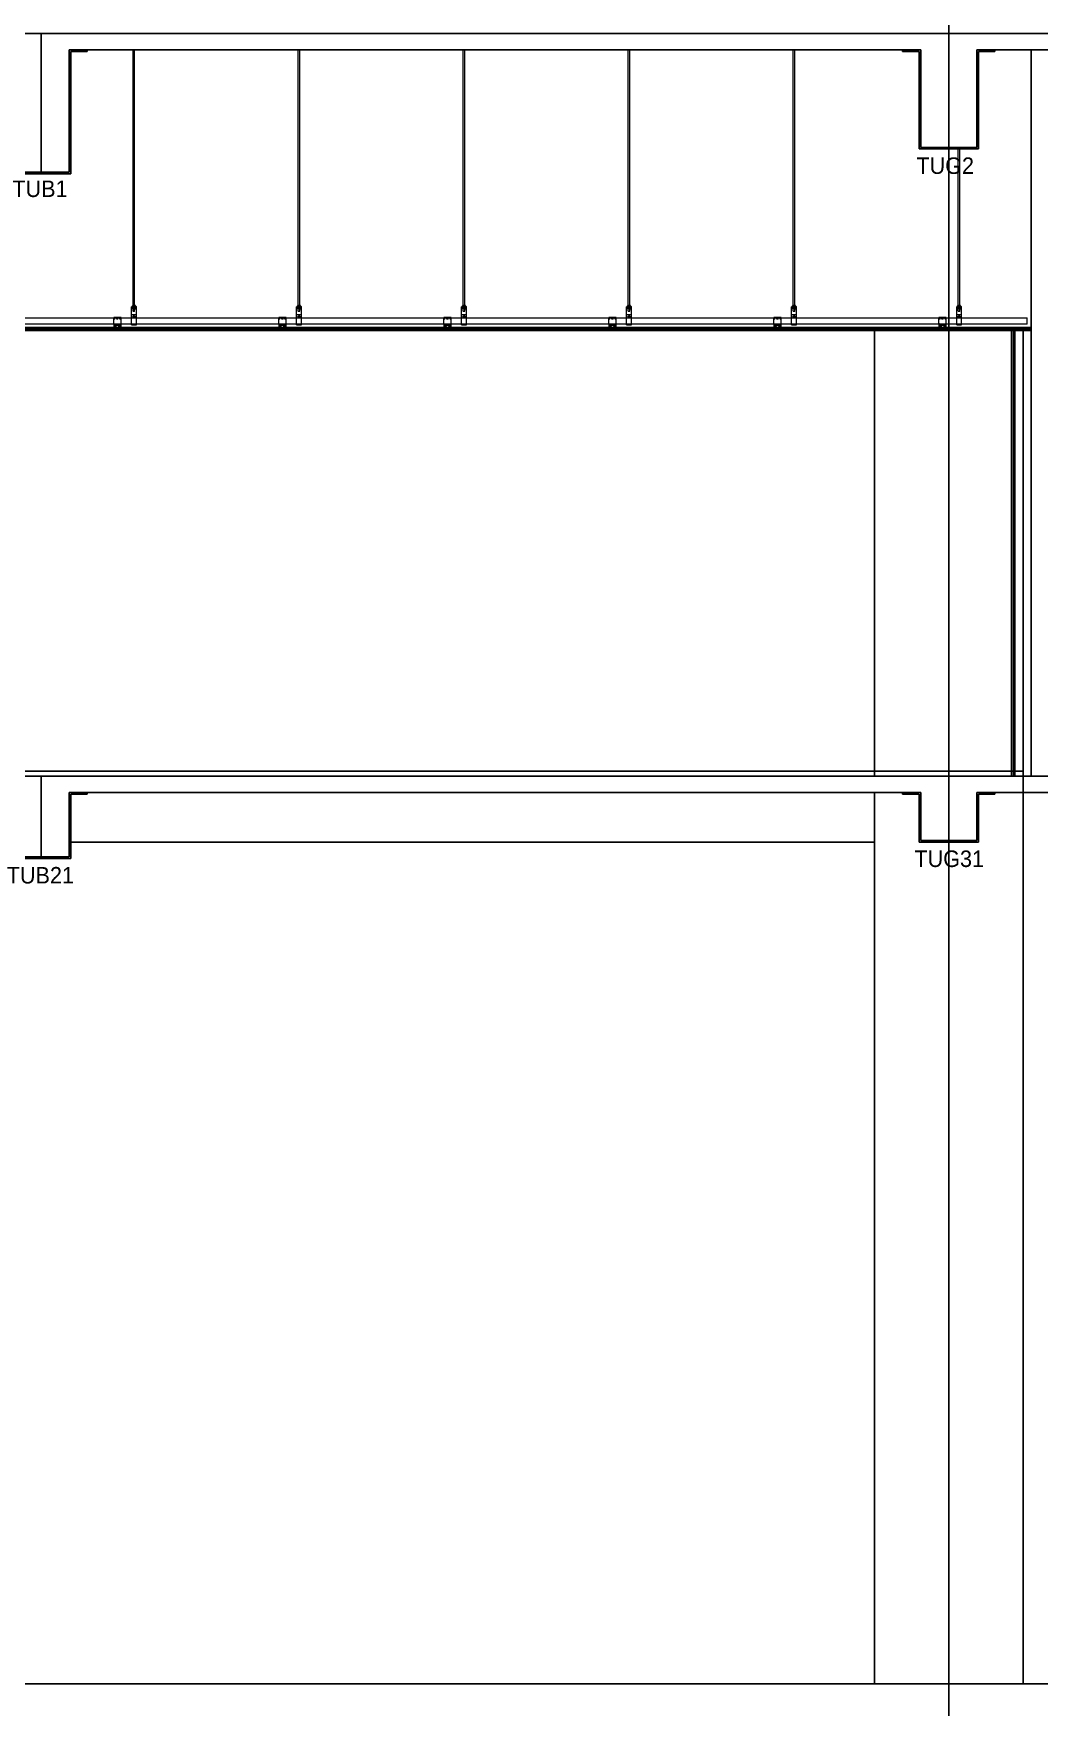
# Model space of a CAD drawing. Extents: x 152195838 to 323921156, y 365159662 to 730681027.
# Drawn here: x 160286824 to 160292920, y 365310919 to 365321063 of the extents above; entities that cross this region are included whole.
import ezdxf
from ezdxf.enums import TextEntityAlignment as Align

# ---------------------------------------------------------------- set-up
doc = ezdxf.new("R2010")
doc.units = 0
doc.header["$MEASUREMENT"] = 0
doc.linetypes.add('CEN', pattern=[63, 60, -1, 1, -1])
doc.layers.get('0').update_dxf_attribs({"linetype": 'CONTINUOUS'})
doc.layers.get('Defpoints').update_dxf_attribs({"linetype": 'CONTINUOUS'})
for name, color, linetype in [('4A.TEC CEN', 1, 'CEN'), ('4A.TEC 마감선 1', 6, 'CONTINUOUS'), ('4A.TEC 마감선 2', 5, 'CONTINUOUS'), ('4A.TEC 벽체 3', 4, 'CONTINUOUS'), ('ELE', 4, 'CONTINUOUS'), ('FIN', 6, 'CONTINUOUS'), ('k-BESTO', 4, 'CONTINUOUS'), ('㈜SE&C 기둥', 2, 'CONTINUOUS'), ('㈜SE&C 벽체 1', 2, 'CONTINUOUS'), ('㈜SE&C 벽체 4', 7, 'CONTINUOUS'), ('㈜SE&C 심볼', 7, 'CONTINUOUS')]:
    doc.layers.add(name, color=color, linetype=linetype)
doc.layers.add('CEIL', color=9, linetype='CONTINUOUS', lineweight=0)
doc.layers.add('DEFPOINT', color=135, linetype='CONTINUOUS', plot=False)
doc.styles.add('돋움', font='')
doc.styles.get('돋움').set_extended_font_data('돋움')

# ---------------------------------------------------------------- blocks, each defined once
blk = doc.blocks.new('zw$F227')
at = {"layer": '4A.TEC 마감선 1'}
blk.add_line((109900, 8000), (22200, 8000), dxfattribs=at)
blk = doc.blocks.new('A$Cb64c31fe')
at = {"layer": 'Defpoints'}
for p, q in [((0, 575), (760, 575)), ((380, 175), (380, 575))]:
    blk.add_line(p, q, dxfattribs=at)
at = {"layer": 'k-BESTO'}
for p, q in [((100, 475), (100, 465)), ((210, 475), (100, 475)), ((100, 475), (100, 475)), ((100, 465), (200, 465)), ((200, 465), (200, 175)), ((210, 185), (210, 475)), ((660, 475), (550, 475)), ((550, 475), (550, 185)), ((560, 175), (560, 465)), ((560, 465), (660, 465)), ((660, 465), (660, 475)), ((200, 175), (560, 175)), ((550, 185), (210, 185))]:
    blk.add_line(p, q, dxfattribs=at)
at = {"layer": 'DEFPOINT', "linetype": 'ByBlock', "style": '돋움'}
blk.add_text('TUG31', height=100, dxfattribs=at).set_placement((172, 74), align=Align.MIDDLE_LEFT)
blk = doc.blocks.new('A$C55e674ec')
at = {"layer": 'Defpoints'}
for p, q in [((0, 675), (760, 675)), ((380, 175), (380, 675))]:
    blk.add_line(p, q, dxfattribs=at)
at = {"layer": 'k-BESTO'}
for p, q in [((100, 575), (100, 565)), ((210, 575), (100, 575)), ((100, 575), (100, 575)), ((100, 565), (200, 565)), ((200, 565), (200, 175)), ((210, 185), (210, 575)), ((660, 575), (550, 575)), ((550, 575), (550, 185)), ((560, 175), (560, 565)), ((560, 565), (660, 565)), ((660, 565), (660, 575)), ((200, 175), (560, 175)), ((550, 185), (210, 185))]:
    blk.add_line(p, q, dxfattribs=at)
at = {"layer": 'DEFPOINT', "linetype": 'ByBlock', "style": '돋움'}
blk.add_text('TUB21', height=100, dxfattribs=at).set_placement((172, 74), align=Align.MIDDLE_LEFT)
blk = doc.blocks.new('A$C7607d1b9')
at = {"layer": 'Defpoints'}
for p, q in [((0, 1014), (760, 1014)), ((380, 164), (380, 1014))]:
    blk.add_line(p, q, dxfattribs=at)
at = {"layer": 'k-BESTO'}
for p, q in [((100, 914), (100, 904)), ((210, 914), (100, 914)), ((100, 914), (100, 914)), ((210, 174), (210, 914)), ((660, 914), (550, 914)), ((550, 914), (550, 174)), ((660, 904), (660, 914)), ((100, 904), (200, 904)), ((200, 904), (200, 164)), ((560, 164), (560, 904)), ((560, 904), (660, 904)), ((200, 164), (560, 164)), ((550, 174), (210, 174))]:
    blk.add_line(p, q, dxfattribs=at)
at = {"layer": 'DEFPOINT', "linetype": 'ByBlock', "style": '돋움'}
blk.add_text('TUB1', height=100, dxfattribs=at).set_placement((206, 73), align=Align.MIDDLE_LEFT)
blk = doc.blocks.new('A$Cfcc944ae')
at = {"layer": 'Defpoints'}
for p, q in [((0, 925), (760, 925)), ((380, 225), (380, 925))]:
    blk.add_line(p, q, dxfattribs=at)
at = {"layer": 'k-BESTO'}
for p, q in [((100, 825), (100, 815)), ((210, 825), (100, 825)), ((100, 825), (100, 825)), ((100, 815), (200, 815)), ((200, 815), (200, 225)), ((210, 235), (210, 825)), ((660, 825), (550, 825)), ((550, 825), (550, 235)), ((560, 225), (560, 815)), ((560, 815), (660, 815)), ((660, 815), (660, 825)), ((200, 225), (560, 225)), ((550, 235), (210, 235))]:
    blk.add_line(p, q, dxfattribs=at)
at = {"layer": 'DEFPOINT', "linetype": 'ByBlock', "style": '돋움'}
blk.add_text('TUG2', height=100, dxfattribs=at).set_placement((184, 124), align=Align.MIDDLE_LEFT)
blk = doc.blocks.new('dwg4BB8')
at = {"layer": '4A.TEC 마감선 2'}
blk.add_line((22050, 5530), (33950, 5530), dxfattribs=at)
for points in [[(33880, 8200), (33880, 5500)], [(33900, 8200), (33900, 5500)]]:
    blk.add_lwpolyline(points, dxfattribs=at)
at = {"layer": '4A.TEC 마감선 2', "color": 254, "lineweight": 0, "ltscale": 15}
blk.add_lwpolyline([(33890, 8200), (33890, 5500)], dxfattribs=at)
at = {"layer": '4A.TEC 벽체 3'}
for p, q in [((34000, 5500), (34000, 9900)), ((33950, 5500), (34000, 5500)), ((33950, 5400), (34100, 5400))]:
    blk.add_line(p, q, dxfattribs=at)
at = {"layer": 'CEIL'}
for p, q in [((28558, 8343), (28558, 9900)), ((28567, 8343), (28567, 9900)), ((29558, 8343), (29558, 9900)), ((29567, 8343), (29567, 9900)), ((30558, 8343), (30558, 9900)), ((30567, 8343), (30567, 9900)), ((31558, 8343), (31558, 9900)), ((31567, 8343), (31567, 9900)), ((32558, 8343), (32558, 9900)), ((32567, 8343), (32567, 9900)), ((33558, 8343), (33558, 9300)), ((33567, 8343), (33567, 9300)), ((28548, 8235), (28548, 8343)), ((28578, 8343), (28548, 8343)), ((28548, 8339), (28578, 8339)), ((28576, 8345), (28549, 8345)), ((28549, 8345), (28549, 8343)), ((28549, 8337), (28549, 8339)), ((28549, 8337), (28576, 8337)), ((28554, 8350), (28554, 8345)), ((28554, 8333), (28554, 8337)), ((28570, 8352), (28556, 8352)), ((28570, 8331), (28556, 8331)), ((28558, 8318), (28558, 8339)), ((28567, 8318), (28567, 8339)), ((28572, 8350), (28572, 8345)), ((28572, 8333), (28572, 8337)), ((28576, 8345), (28576, 8343)), ((28576, 8337), (28576, 8339)), ((28578, 8235), (28578, 8343)), ((29548, 8235), (29548, 8343)), ((29578, 8343), (29548, 8343)), ((29548, 8339), (29578, 8339)), ((29576, 8345), (29549, 8345)), ((29549, 8345), (29549, 8343)), ((29549, 8337), (29549, 8339)), ((29549, 8337), (29576, 8337)), ((29554, 8350), (29554, 8345)), ((29554, 8333), (29554, 8337)), ((29570, 8352), (29556, 8352)), ((29570, 8331), (29556, 8331)), ((29558, 8318), (29558, 8339)), ((29567, 8318), (29567, 8339)), ((29572, 8350), (29572, 8345)), ((29572, 8333), (29572, 8337)), ((29576, 8345), (29576, 8343)), ((29576, 8337), (29576, 8339)), ((29578, 8235), (29578, 8343)), ((30548, 8235), (30548, 8343)), ((30578, 8343), (30548, 8343)), ((30548, 8339), (30578, 8339)), ((30576, 8345), (30549, 8345)), ((30549, 8345), (30549, 8343)), ((30549, 8337), (30549, 8339)), ((30549, 8337), (30576, 8337)), ((30554, 8350), (30554, 8345)), ((30554, 8333), (30554, 8337)), ((30570, 8352), (30556, 8352)), ((30570, 8331), (30556, 8331)), ((30558, 8318), (30558, 8339)), ((30567, 8318), (30567, 8339)), ((30572, 8350), (30572, 8345)), ((30572, 8333), (30572, 8337)), ((30576, 8345), (30576, 8343)), ((30576, 8337), (30576, 8339)), ((30578, 8235), (30578, 8343)), ((31548, 8235), (31548, 8343)), ((31578, 8343), (31548, 8343)), ((31548, 8339), (31578, 8339)), ((31576, 8345), (31549, 8345)), ((31549, 8345), (31549, 8343)), ((31549, 8337), (31549, 8339)), ((31549, 8337), (31576, 8337)), ((31554, 8350), (31554, 8345)), ((31554, 8333), (31554, 8337)), ((31570, 8352), (31556, 8352)), ((31570, 8331), (31556, 8331)), ((31558, 8318), (31558, 8339)), ((31567, 8318), (31567, 8339)), ((31572, 8350), (31572, 8345)), ((31572, 8333), (31572, 8337)), ((31576, 8345), (31576, 8343)), ((31576, 8337), (31576, 8339)), ((31578, 8235), (31578, 8343)), ((32548, 8235), (32548, 8343)), ((32578, 8343), (32548, 8343)), ((32548, 8339), (32578, 8339)), ((32576, 8345), (32549, 8345)), ((32549, 8345), (32549, 8343)), ((32549, 8337), (32549, 8339)), ((32549, 8337), (32576, 8337)), ((32554, 8350), (32554, 8345)), ((32554, 8333), (32554, 8337)), ((32570, 8352), (32556, 8352)), ((32570, 8331), (32556, 8331)), ((32558, 8318), (32558, 8339)), ((32567, 8318), (32567, 8339)), ((32572, 8350), (32572, 8345)), ((32572, 8333), (32572, 8337)), ((32576, 8345), (32576, 8343)), ((32576, 8337), (32576, 8339)), ((32578, 8235), (32578, 8343)), ((33548, 8235), (33548, 8343)), ((33578, 8343), (33548, 8343)), ((33548, 8339), (33578, 8339)), ((33576, 8345), (33549, 8345)), ((33549, 8345), (33549, 8343)), ((33549, 8337), (33549, 8339)), ((33549, 8337), (33576, 8337)), ((33554, 8350), (33554, 8345)), ((33554, 8333), (33554, 8337)), ((33570, 8352), (33556, 8352)), ((33570, 8331), (33556, 8331)), ((33558, 8318), (33558, 8339)), ((33567, 8318), (33567, 8339)), ((33572, 8350), (33572, 8345)), ((33572, 8333), (33572, 8337)), ((33576, 8345), (33576, 8343)), ((33576, 8337), (33576, 8339)), ((33578, 8235), (33578, 8343)), ((28440, 8243), (28440, 8278)), ((28485, 8278), (28440, 8278)), ((28443, 8269), (28440, 8269)), ((28445, 8238), (28440, 8243)), ((28440, 8238), (28440, 8219)), ((28445, 8238), (28440, 8238)), ((28440, 8219), (28446, 8219)), ((28442, 8236), (28442, 8221)), ((28445, 8236), (28442, 8236)), ((28483, 8230), (28442, 8230)), ((28442, 8221), (28444, 8221)), ((28447, 8269), (28444, 8269)), ((28445, 8236), (28445, 8238)), ((28447, 8274), (28447, 8278)), ((28447, 8269), (28447, 8272)), ((28456, 8219), (28469, 8219)), ((28458, 8221), (28467, 8221)), ((28459, 8274), (28459, 8278)), ((28459, 8269), (28459, 8272)), ((28462, 8269), (28459, 8269)), ((28466, 8269), (28464, 8269)), ((28466, 8274), (28466, 8278)), ((28466, 8269), (28466, 8272)), ((28478, 8274), (28478, 8278)), ((28478, 8269), (28478, 8272)), ((28481, 8269), (28478, 8269)), ((28479, 8219), (28485, 8219)), ((28480, 8238), (28485, 8243)), ((28485, 8238), (28480, 8238)), ((28480, 8236), (28480, 8238)), ((28483, 8236), (28480, 8236)), ((28481, 8221), (28483, 8221)), ((28485, 8269), (28482, 8269)), ((28483, 8221), (28483, 8236)), ((28485, 8243), (28485, 8278)), ((28485, 8219), (28485, 8238)), ((28578, 8296), (28548, 8296)), ((28548, 8235), (28578, 8235)), ((28556, 8283), (28570, 8283)), ((28565, 8316), (28560, 8316)), ((28563, 8277), (28563, 8290)), ((29440, 8243), (29440, 8278)), ((29485, 8278), (29440, 8278)), ((29443, 8269), (29440, 8269)), ((29445, 8238), (29440, 8243)), ((29440, 8238), (29440, 8219)), ((29445, 8238), (29440, 8238)), ((29440, 8219), (29446, 8219)), ((29442, 8236), (29442, 8221)), ((29445, 8236), (29442, 8236)), ((29483, 8230), (29442, 8230)), ((29442, 8221), (29444, 8221)), ((29447, 8269), (29444, 8269)), ((29445, 8236), (29445, 8238)), ((29447, 8274), (29447, 8278)), ((29447, 8269), (29447, 8272)), ((29456, 8219), (29469, 8219)), ((29458, 8221), (29467, 8221)), ((29459, 8274), (29459, 8278)), ((29459, 8269), (29459, 8272)), ((29462, 8269), (29459, 8269)), ((29466, 8269), (29464, 8269)), ((29466, 8274), (29466, 8278)), ((29466, 8269), (29466, 8272)), ((29478, 8274), (29478, 8278)), ((29478, 8269), (29478, 8272)), ((29481, 8269), (29478, 8269)), ((29479, 8219), (29485, 8219)), ((29480, 8238), (29485, 8243)), ((29485, 8238), (29480, 8238)), ((29480, 8236), (29480, 8238)), ((29483, 8236), (29480, 8236)), ((29481, 8221), (29483, 8221)), ((29485, 8269), (29482, 8269)), ((29483, 8221), (29483, 8236)), ((29485, 8243), (29485, 8278)), ((29485, 8219), (29485, 8238)), ((29578, 8296), (29548, 8296)), ((29548, 8235), (29578, 8235)), ((29556, 8283), (29570, 8283)), ((29565, 8316), (29560, 8316)), ((29563, 8277), (29563, 8290)), ((30440, 8243), (30440, 8278)), ((30485, 8278), (30440, 8278)), ((30443, 8269), (30440, 8269)), ((30445, 8238), (30440, 8243)), ((30440, 8238), (30440, 8219)), ((30445, 8238), (30440, 8238)), ((30440, 8219), (30446, 8219)), ((30442, 8236), (30442, 8221)), ((30445, 8236), (30442, 8236)), ((30483, 8230), (30442, 8230)), ((30442, 8221), (30444, 8221)), ((30447, 8269), (30444, 8269)), ((30445, 8236), (30445, 8238)), ((30447, 8274), (30447, 8278)), ((30447, 8269), (30447, 8272)), ((30456, 8219), (30469, 8219)), ((30458, 8221), (30467, 8221)), ((30459, 8274), (30459, 8278)), ((30459, 8269), (30459, 8272)), ((30462, 8269), (30459, 8269)), ((30466, 8269), (30464, 8269)), ((30466, 8274), (30466, 8278)), ((30466, 8269), (30466, 8272)), ((30478, 8274), (30478, 8278)), ((30478, 8269), (30478, 8272)), ((30481, 8269), (30478, 8269)), ((30479, 8219), (30485, 8219)), ((30480, 8238), (30485, 8243)), ((30485, 8238), (30480, 8238)), ((30480, 8236), (30480, 8238)), ((30483, 8236), (30480, 8236)), ((30481, 8221), (30483, 8221)), ((30485, 8269), (30482, 8269)), ((30483, 8221), (30483, 8236)), ((30485, 8243), (30485, 8278)), ((30485, 8219), (30485, 8238)), ((30578, 8296), (30548, 8296)), ((30548, 8235), (30578, 8235)), ((30556, 8283), (30570, 8283)), ((30565, 8316), (30560, 8316)), ((30563, 8277), (30563, 8290)), ((31440, 8243), (31440, 8278)), ((31485, 8278), (31440, 8278)), ((31443, 8269), (31440, 8269)), ((31445, 8238), (31440, 8243)), ((31440, 8238), (31440, 8219)), ((31445, 8238), (31440, 8238)), ((31440, 8219), (31446, 8219)), ((31442, 8236), (31442, 8221)), ((31445, 8236), (31442, 8236)), ((31483, 8230), (31442, 8230)), ((31442, 8221), (31444, 8221)), ((31447, 8269), (31444, 8269)), ((31445, 8236), (31445, 8238)), ((31447, 8274), (31447, 8278)), ((31447, 8269), (31447, 8272)), ((31456, 8219), (31469, 8219)), ((31458, 8221), (31467, 8221)), ((31459, 8274), (31459, 8278)), ((31459, 8269), (31459, 8272)), ((31462, 8269), (31459, 8269)), ((31466, 8269), (31464, 8269)), ((31466, 8274), (31466, 8278)), ((31466, 8269), (31466, 8272)), ((31478, 8274), (31478, 8278)), ((31478, 8269), (31478, 8272)), ((31481, 8269), (31478, 8269)), ((31479, 8219), (31485, 8219)), ((31480, 8238), (31485, 8243)), ((31485, 8238), (31480, 8238)), ((31480, 8236), (31480, 8238)), ((31483, 8236), (31480, 8236)), ((31481, 8221), (31483, 8221)), ((31485, 8269), (31482, 8269)), ((31483, 8221), (31483, 8236)), ((31485, 8243), (31485, 8278)), ((31485, 8219), (31485, 8238)), ((31578, 8296), (31548, 8296)), ((31548, 8235), (31578, 8235)), ((31556, 8283), (31570, 8283)), ((31565, 8316), (31560, 8316)), ((31563, 8277), (31563, 8290)), ((32440, 8243), (32440, 8278)), ((32485, 8278), (32440, 8278)), ((32443, 8269), (32440, 8269)), ((32445, 8238), (32440, 8243)), ((32440, 8238), (32440, 8219)), ((32445, 8238), (32440, 8238)), ((32440, 8219), (32446, 8219)), ((32442, 8236), (32442, 8221)), ((32445, 8236), (32442, 8236)), ((32483, 8230), (32442, 8230)), ((32442, 8221), (32444, 8221)), ((32447, 8269), (32444, 8269)), ((32445, 8236), (32445, 8238)), ((32447, 8274), (32447, 8278)), ((32447, 8269), (32447, 8272)), ((32456, 8219), (32469, 8219)), ((32458, 8221), (32467, 8221)), ((32459, 8274), (32459, 8278)), ((32459, 8269), (32459, 8272)), ((32462, 8269), (32459, 8269)), ((32466, 8269), (32464, 8269)), ((32466, 8274), (32466, 8278)), ((32466, 8269), (32466, 8272)), ((32478, 8274), (32478, 8278)), ((32478, 8269), (32478, 8272)), ((32481, 8269), (32478, 8269)), ((32479, 8219), (32485, 8219)), ((32480, 8238), (32485, 8243)), ((32485, 8238), (32480, 8238)), ((32480, 8236), (32480, 8238)), ((32483, 8236), (32480, 8236)), ((32481, 8221), (32483, 8221)), ((32485, 8269), (32482, 8269)), ((32483, 8221), (32483, 8236)), ((32485, 8243), (32485, 8278)), ((32485, 8219), (32485, 8238)), ((32578, 8296), (32548, 8296)), ((32548, 8235), (32578, 8235)), ((32556, 8283), (32570, 8283)), ((32565, 8316), (32560, 8316)), ((32563, 8277), (32563, 8290)), ((33440, 8243), (33440, 8278)), ((33485, 8278), (33440, 8278)), ((33443, 8269), (33440, 8269)), ((33445, 8238), (33440, 8243)), ((33440, 8238), (33440, 8219)), ((33445, 8238), (33440, 8238)), ((33440, 8219), (33446, 8219)), ((33442, 8236), (33442, 8221)), ((33445, 8236), (33442, 8236)), ((33483, 8230), (33442, 8230)), ((33442, 8221), (33444, 8221)), ((33447, 8269), (33444, 8269)), ((33445, 8236), (33445, 8238)), ((33447, 8274), (33447, 8278)), ((33447, 8269), (33447, 8272)), ((33456, 8219), (33469, 8219)), ((33458, 8221), (33467, 8221)), ((33459, 8274), (33459, 8278)), ((33459, 8269), (33459, 8272)), ((33462, 8269), (33459, 8269)), ((33466, 8269), (33464, 8269)), ((33466, 8274), (33466, 8278)), ((33466, 8269), (33466, 8272)), ((33478, 8274), (33478, 8278)), ((33478, 8269), (33478, 8272)), ((33481, 8269), (33478, 8269)), ((33479, 8219), (33485, 8219)), ((33480, 8238), (33485, 8243)), ((33485, 8238), (33480, 8238)), ((33480, 8236), (33480, 8238)), ((33483, 8236), (33480, 8236)), ((33481, 8221), (33483, 8221)), ((33485, 8269), (33482, 8269)), ((33483, 8221), (33483, 8236)), ((33485, 8243), (33485, 8278)), ((33485, 8219), (33485, 8238)), ((33578, 8296), (33548, 8296)), ((33548, 8235), (33578, 8235)), ((33556, 8283), (33570, 8283)), ((33565, 8316), (33560, 8316)), ((33563, 8277), (33563, 8290)), ((33975, 8238), (33975, 8276))]:
    blk.add_line(p, q, dxfattribs=at)
for points in [[(22075, 8276), (33975, 8276)], [(33975, 8238), (22075, 8238)]]:
    blk.add_lwpolyline(points, dxfattribs=at)
for centre, radius in [((28563, 8283), 7), ((28563, 8283), 5), ((29563, 8283), 7), ((29563, 8283), 5), ((30563, 8283), 7), ((30563, 8283), 5), ((31563, 8283), 7), ((31563, 8283), 5), ((32563, 8283), 7), ((32563, 8283), 5), ((33563, 8283), 7), ((33563, 8283), 5)]:
    blk.add_circle(centre, radius, dxfattribs=at)
for centre, radius, start, end in [((28556, 8350), 2, 90, 180), ((28556, 8333), 2, 180, 270), ((28570, 8350), 2, 0, 90), ((28570, 8333), 2, 270, 0), ((29556, 8350), 2, 90, 180), ((29556, 8333), 2, 180, 270), ((29570, 8350), 2, 0, 90), ((29570, 8333), 2, 270, 0), ((30556, 8350), 2, 90, 180), ((30556, 8333), 2, 180, 270), ((30570, 8350), 2, 0, 90), ((30570, 8333), 2, 270, 0), ((31556, 8350), 2, 90, 180), ((31556, 8333), 2, 180, 270), ((31570, 8350), 2, 0, 90), ((31570, 8333), 2, 270, 0), ((32556, 8350), 2, 90, 180), ((32556, 8333), 2, 180, 270), ((32570, 8350), 2, 0, 90), ((32570, 8333), 2, 270, 0), ((33556, 8350), 2, 90, 180), ((33556, 8333), 2, 180, 270), ((33570, 8350), 2, 0, 90), ((33570, 8333), 2, 270, 0), ((28451, 8219), 7, 16.6015, 163.3985), ((28451, 8219), 5, 0, 180), ((28474, 8219), 7, 16.6015, 163.3985), ((28474, 8219), 5, 0, 180), ((28560, 8318), 2, 180, 270), ((28565, 8318), 2, 270, 0), ((28565, 8318), 2, 270, 0), ((29451, 8219), 7, 16.6015, 163.3985), ((29451, 8219), 5, 0, 180), ((29474, 8219), 7, 16.6015, 163.3985), ((29474, 8219), 5, 0, 180), ((29560, 8318), 2, 180, 270), ((29565, 8318), 2, 270, 0), ((29565, 8318), 2, 270, 0), ((30451, 8219), 7, 16.6015, 163.3985), ((30451, 8219), 5, 0, 180), ((30474, 8219), 7, 16.6015, 163.3985), ((30474, 8219), 5, 0, 180), ((30560, 8318), 2, 180, 270), ((30565, 8318), 2, 270, 0), ((30565, 8318), 2, 270, 0), ((31451, 8219), 7, 16.6015, 163.3985), ((31451, 8219), 5, 0, 180), ((31474, 8219), 7, 16.6015, 163.3985), ((31474, 8219), 5, 0, 180), ((31560, 8318), 2, 180, 270), ((31565, 8318), 2, 270, 0), ((31565, 8318), 2, 270, 0), ((32451, 8219), 7, 16.6015, 163.3985), ((32451, 8219), 5, 0, 180), ((32474, 8219), 7, 16.6015, 163.3985), ((32474, 8219), 5, 0, 180), ((32560, 8318), 2, 180, 270), ((32565, 8318), 2, 270, 0), ((32565, 8318), 2, 270, 0), ((33451, 8219), 7, 16.6015, 163.3985), ((33451, 8219), 5, 0, 180), ((33474, 8219), 7, 16.6015, 163.3985), ((33474, 8219), 5, 0, 180), ((33560, 8318), 2, 180, 270), ((33565, 8318), 2, 270, 0), ((33565, 8318), 2, 270, 0)]:
    blk.add_arc(centre, radius, start, end, dxfattribs=at)
at = {"layer": 'FIN'}
for p, q in [((34000, 8219), (22060, 8219)), ((34000, 8210), (22060, 8210)), ((34000, 8200), (22060, 8200))]:
    blk.add_line(p, q, dxfattribs=at)
at = {"layer": '㈜SE&C 기둥', "color": 8, "ltscale": 0.5}
for points in [[(33050, 8200), (33050, 5500)], [(33950, 5400), (33950, 8200)], [(33050, 0), (33050, 5400)], [(33950, 5400), (33950, 0)]]:
    blk.add_lwpolyline(points, dxfattribs=at)
at = {"layer": '㈜SE&C 벽체 1'}
for p, q in [((111100, 10000, 104238), (22000, 10000, -59)), ((33330, 9900, 13204), (28170, 9900, 7164)), ((38830, 9900, 19642), (33670, 9900, 13602)), ((22050, 5500), (33950, 5500)), ((33950, 5500), (33950, 5400)), ((28170, 5400), (33330, 5400)), ((33670, 5400), (33950, 5400))]:
    blk.add_line(p, q, dxfattribs=at)
at = {"layer": '㈜SE&C 벽체 4'}
blk.add_line((28180, 5100), (33050, 5100), dxfattribs=at)
at = {"layer": 'ELE'}
for name, p in [('A$C7607d1b9', (27620, 8986, 208125)), ('A$Cfcc944ae', (33120, 9075)), ('A$C55e674ec', (27620, 4825, 208125)), ('A$Cb64c31fe', (33120, 4925))]:
    blk.add_blockref(name, p, dxfattribs=at)

msp = doc.modelspace()

# ---------------------------------------------------------------- linework, layer by layer
at = {"layer": '4A.TEC CEN', "color": 8, "ltscale": 500}
for p, q in [((160292370.07, 365362346.04), (160292370.07, 365292761.87)), ((160209434.12, 365316563.33), (160297692.46, 365316563.33)), ((160209434.12, 365311063.33), (160440798.99, 365311063.33))]:
    msp.add_line(p, q, dxfattribs=at)

# ---------------------------------------------------------------- block references
msp.add_blockref('zw$F227', (160258770.07, 365303063.33))
at = {"layer": '㈜SE&C 심볼'}
msp.add_blockref('dwg4BB8', (160258870.07, 365311063.33), dxfattribs=at)

doc.saveas('drawing.dxf')
